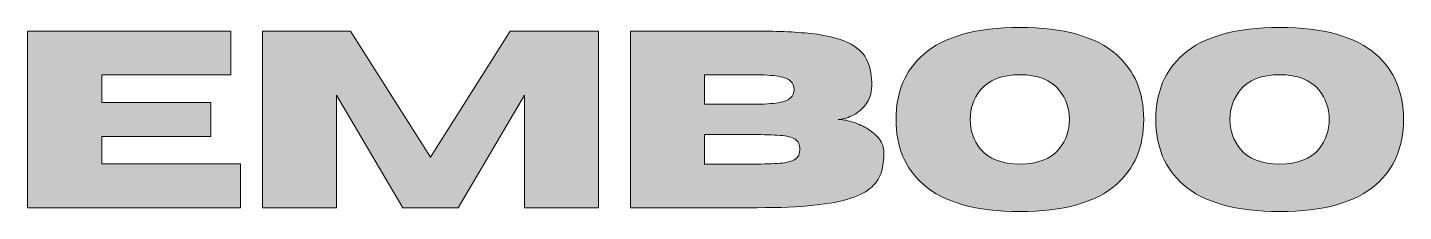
# Model space of a CAD drawing. Header units: centimetres. Extents: x 1 to 9, y -5.83 to -4.17.
# Drawn here: x 1 to 9, y -5.24 to -4.17 of the extents above; entities that cross this region are included whole.
import ezdxf

# ---------------------------------------------------------------- set-up
doc = ezdxf.new("R2010")
doc.units = ezdxf.units.CM
doc.header["$MEASUREMENT"] = 0
doc.layers.add('Layer 1', color=7, linetype='Continuous', lineweight=0)

# ---------------------------------------------------------------- blocks, each defined once
blk = doc.blocks.new('Block_1')
at = {"layer": 'Layer 1', "true_color": 0x000000, "transparency": 33554687}
h = blk.add_hatch(color=18, dxfattribs=at)
h.dxf.hatch_style = 2
edge = h.paths.add_edge_path()
edge.add_spline(control_points=[(2.2396, -5.2146), (2.2396, -5.2146), (1.0017, -5.2146), (1.0017, -5.2146), (1.0017, -5.2146), (1.0017, -4.1866), (1.0017, -4.1866), (1.0017, -4.1866), (2.183, -4.1866), (2.183, -4.1866), (2.183, -4.1866), (2.183, -4.4409), (2.183, -4.4409), (2.183, -4.4409), (1.433, -4.4409), (1.433, -4.4409), (1.433, -4.4409), (1.433, -4.6021), (1.433, -4.6021), (1.433, -4.6021), (2.067, -4.6021), (2.067, -4.6021), (2.067, -4.6021), (2.067, -4.7998), (2.067, -4.7998), (2.067, -4.7998), (1.433, -4.7998), (1.433, -4.7998), (1.433, -4.7998), (1.433, -4.9603), (1.433, -4.9603), (1.433, -4.9603), (2.2396, -4.9603), (2.2396, -4.9603), (2.2396, -4.9603), (2.2396, -5.2146), (2.2396, -5.2146)], knot_values=[0, 0, 0, 0, 1, 1, 1, 2, 2, 2, 3, 3, 3, 4, 4, 4, 5, 5, 5, 6, 6, 6, 7, 7, 7, 8, 8, 8, 9, 9, 9, 10, 10, 10, 11, 11, 11, 12, 12, 12, 12], degree=3, periodic=0)
h = blk.add_hatch(color=18, dxfattribs=at)
h.dxf.hatch_style = 2
edge = h.paths.add_edge_path()
edge.add_spline(control_points=[(4.3218, -5.2146), (4.3218, -5.2146), (3.8905, -5.2146), (3.8905, -5.2146), (3.8905, -5.2146), (3.8905, -4.5591), (3.8905, -4.5591), (3.8905, -4.5591), (3.5051, -5.2146), (3.5051, -5.2146), (3.5051, -5.2146), (3.1834, -5.2146), (3.1834, -5.2146), (3.1834, -5.2146), (2.7987, -4.5591), (2.7987, -4.5591), (2.7987, -4.5591), (2.7987, -5.2146), (2.7987, -5.2146), (2.7987, -5.2146), (2.3674, -5.2146), (2.3674, -5.2146), (2.3674, -5.2146), (2.3674, -4.1866), (2.3674, -4.1866), (2.3674, -4.1866), (2.8797, -4.1866), (2.8797, -4.1866), (2.8797, -4.1866), (3.3446, -4.9209), (3.3446, -4.9209), (3.3446, -4.9209), (3.8088, -4.1866), (3.8088, -4.1866), (3.8088, -4.1866), (4.3218, -4.1866), (4.3218, -4.1866), (4.3218, -4.1866), (4.3218, -5.2146), (4.3218, -5.2146)], knot_values=[0, 0, 0, 0, 1, 1, 1, 2, 2, 2, 3, 3, 3, 4, 4, 4, 5, 5, 5, 6, 6, 6, 7, 7, 7, 8, 8, 8, 9, 9, 9, 10, 10, 10, 11, 11, 11, 12, 12, 12, 13, 13, 13, 13], degree=3, periodic=0)
h = blk.add_hatch(color=18, dxfattribs=at)
h.dxf.hatch_style = 2
edge = h.paths.add_edge_path()
edge.add_spline(control_points=[(5.2199, -4.961), (5.2844, -4.961), (5.3367, -4.9593), (5.3768, -4.956), (5.4169, -4.9527), (5.4463, -4.945), (5.4649, -4.9331), (5.4835, -4.9211), (5.4928, -4.9018), (5.4928, -4.875), (5.4928, -4.8483), (5.4835, -4.8288), (5.4649, -4.8167), (5.4463, -4.8045), (5.4169, -4.7968), (5.3768, -4.7937), (5.3367, -4.7906), (5.2844, -4.7891), (5.2199, -4.7891), (5.2199, -4.7891), (4.9383, -4.7891), (4.9383, -4.7891), (4.9383, -4.7891), (4.9383, -4.961), (4.9383, -4.961), (4.9383, -4.961), (5.2199, -4.961), (5.2199, -4.961)], knot_values=[0, 0, 0, 0, 1, 1, 1, 2, 2, 2, 3, 3, 3, 4, 4, 4, 5, 5, 5, 6, 6, 6, 7, 7, 7, 8, 8, 8, 9, 9, 9, 9], degree=3, periodic=0)
edge = h.paths.add_edge_path()
edge.add_spline(control_points=[(5.2199, -4.6128), (5.2829, -4.6128), (5.3318, -4.6097), (5.3664, -4.6035), (5.401, -4.5973), (5.425, -4.5879), (5.4384, -4.5752), (5.4518, -4.5626), (5.4584, -4.5465), (5.4584, -4.5269), (5.4584, -4.5068), (5.4518, -4.4905), (5.4384, -4.4778), (5.425, -4.4652), (5.401, -4.4558), (5.3664, -4.4499), (5.3318, -4.4439), (5.2829, -4.4409), (5.2199, -4.4409), (5.2199, -4.4409), (4.9383, -4.4409), (4.9383, -4.4409), (4.9383, -4.4409), (4.9383, -4.6128), (4.9383, -4.6128), (4.9383, -4.6128), (5.2199, -4.6128), (5.2199, -4.6128)], knot_values=[0, 0, 0, 0, 1, 1, 1, 2, 2, 2, 3, 3, 3, 4, 4, 4, 5, 5, 5, 6, 6, 6, 7, 7, 7, 8, 8, 8, 9, 9, 9, 9], degree=3, periodic=0)
edge = h.paths.add_edge_path()
edge.add_spline(control_points=[(5.2442, -5.2146), (5.2442, -5.2146), (4.5071, -5.2146), (4.5071, -5.2146), (4.5071, -5.2146), (4.5071, -4.1873), (4.5071, -4.1873), (4.5071, -4.1873), (5.26, -4.1873), (5.26, -4.1873), (5.3937, -4.1873), (5.5038, -4.1934), (5.5903, -4.2056), (5.6767, -4.2178), (5.7433, -4.2369), (5.7901, -4.2629), (5.8369, -4.2889), (5.8687, -4.322), (5.8854, -4.3621), (5.9021, -4.4022), (5.9105, -4.4502), (5.9105, -4.5061), (5.909, -4.55), (5.897, -4.5865), (5.8743, -4.6154), (5.8516, -4.6443), (5.8251, -4.6657), (5.7948, -4.6798), (5.7645, -4.6939), (5.7378, -4.701), (5.7149, -4.701), (5.7374, -4.701), (5.7636, -4.7054), (5.7937, -4.7142), (5.8238, -4.7231), (5.853, -4.7358), (5.8815, -4.7525), (5.9099, -4.7693), (5.9335, -4.7896), (5.9524, -4.8134), (5.9713, -4.8373), (5.9807, -4.8645), (5.9807, -4.8951), (5.9807, -4.9352), (5.976, -4.972), (5.9667, -5.0054), (5.9574, -5.0389), (5.9388, -5.0685), (5.9108, -5.0943), (5.8829, -5.1201), (5.8417, -5.1419), (5.7873, -5.1598), (5.7328, -5.1777), (5.6615, -5.1913), (5.5734, -5.2006), (5.4853, -5.21), (5.3756, -5.2146), (5.2442, -5.2146)], knot_values=[0, 0, 0, 0, 1, 1, 1, 2, 2, 2, 3, 3, 3, 4, 4, 4, 5, 5, 5, 6, 6, 6, 7, 7, 7, 8, 8, 8, 9, 9, 9, 10, 10, 10, 11, 11, 11, 12, 12, 12, 13, 13, 13, 14, 14, 14, 15, 15, 15, 16, 16, 16, 17, 17, 17, 18, 18, 18, 19, 19, 19, 19], degree=3, periodic=0)
h = blk.add_hatch(color=18, dxfattribs=at)
h.dxf.hatch_style = 2
edge = h.paths.add_edge_path()
edge.add_spline(control_points=[(6.7712, -4.961), (6.8753, -4.961), (6.9518, -4.9312), (7.0005, -4.8715), (7.0396, -4.8232), (7.0592, -4.7664), (7.0592, -4.701), (7.0592, -4.6355), (7.0396, -4.5789), (7.0005, -4.5312), (6.9518, -4.471), (6.8753, -4.4409), (6.7712, -4.4409), (6.6671, -4.4409), (6.5905, -4.471), (6.5413, -4.5312), (6.5021, -4.5789), (6.4825, -4.6355), (6.4825, -4.701), (6.4825, -4.7664), (6.5021, -4.8232), (6.5413, -4.8715), (6.5905, -4.9312), (6.6671, -4.961), (6.7712, -4.961)], knot_values=[0, 0, 0, 0, 1, 1, 1, 2, 2, 2, 3, 3, 3, 4, 4, 4, 5, 5, 5, 6, 6, 6, 7, 7, 7, 8, 8, 8, 8], degree=3, periodic=0)
edge = h.paths.add_edge_path()
edge.add_spline(control_points=[(6.7712, -5.2368), (6.5171, -5.2368), (6.3302, -5.1845), (6.2103, -5.0799), (6.1043, -4.9873), (6.0513, -4.861), (6.0513, -4.701), (6.0513, -4.5414), (6.1043, -4.4154), (6.2103, -4.3227), (6.3302, -4.2181), (6.5171, -4.1658), (6.7712, -4.1658), (7.0253, -4.1658), (7.2123, -4.2181), (7.3322, -4.3227), (7.4382, -4.4154), (7.4912, -4.5414), (7.4912, -4.701), (7.4912, -4.861), (7.4382, -4.9873), (7.3322, -5.0799), (7.2123, -5.1845), (7.0253, -5.2368), (6.7712, -5.2368)], knot_values=[0, 0, 0, 0, 1, 1, 1, 2, 2, 2, 3, 3, 3, 4, 4, 4, 5, 5, 5, 6, 6, 6, 7, 7, 7, 8, 8, 8, 8], degree=3, periodic=0)
h = blk.add_hatch(color=18, dxfattribs=at)
h.dxf.hatch_style = 2
edge = h.paths.add_edge_path()
edge.add_spline(control_points=[(8.2817, -4.961), (8.3858, -4.961), (8.4623, -4.9312), (8.511, -4.8715), (8.5501, -4.8232), (8.5697, -4.7664), (8.5697, -4.701), (8.5697, -4.6355), (8.5501, -4.5789), (8.511, -4.5312), (8.4623, -4.471), (8.3858, -4.4409), (8.2817, -4.4409), (8.1776, -4.4409), (8.101, -4.471), (8.0518, -4.5312), (8.0126, -4.5789), (7.993, -4.6355), (7.993, -4.701), (7.993, -4.7664), (8.0126, -4.8232), (8.0518, -4.8715), (8.101, -4.9312), (8.1776, -4.961), (8.2817, -4.961)], knot_values=[0, 0, 0, 0, 1, 1, 1, 2, 2, 2, 3, 3, 3, 4, 4, 4, 5, 5, 5, 6, 6, 6, 7, 7, 7, 8, 8, 8, 8], degree=3, periodic=0)
edge = h.paths.add_edge_path()
edge.add_spline(control_points=[(8.2817, -5.2368), (8.0277, -5.2368), (7.8407, -5.1845), (7.7208, -5.0799), (7.6148, -4.9873), (7.5618, -4.861), (7.5618, -4.701), (7.5618, -4.5414), (7.6148, -4.4154), (7.7208, -4.3227), (7.8407, -4.2181), (8.0277, -4.1658), (8.2817, -4.1658), (8.5358, -4.1658), (8.7228, -4.2181), (8.8427, -4.3227), (8.9487, -4.4154), (9.0017, -4.5414), (9.0017, -4.701), (9.0017, -4.861), (8.9487, -4.9873), (8.8427, -5.0799), (8.7228, -5.1845), (8.5358, -5.2368), (8.2817, -5.2368)], knot_values=[0, 0, 0, 0, 1, 1, 1, 2, 2, 2, 3, 3, 3, 4, 4, 4, 5, 5, 5, 6, 6, 6, 7, 7, 7, 8, 8, 8, 8], degree=3, periodic=0)
at = {"layer": 'Layer 1'}
for points, knots in [([(2.2396, -5.2146), (2.2396, -5.2146), (1.0017, -5.2146), (1.0017, -5.2146), (1.0017, -5.2146), (1.0017, -4.1866), (1.0017, -4.1866), (1.0017, -4.1866), (2.183, -4.1866), (2.183, -4.1866), (2.183, -4.1866), (2.183, -4.4409), (2.183, -4.4409), (2.183, -4.4409), (1.433, -4.4409), (1.433, -4.4409), (1.433, -4.4409), (1.433, -4.6021), (1.433, -4.6021), (1.433, -4.6021), (2.067, -4.6021), (2.067, -4.6021), (2.067, -4.6021), (2.067, -4.7998), (2.067, -4.7998), (2.067, -4.7998), (1.433, -4.7998), (1.433, -4.7998), (1.433, -4.7998), (1.433, -4.9603), (1.433, -4.9603), (1.433, -4.9603), (2.2396, -4.9603), (2.2396, -4.9603), (2.2396, -4.9603), (2.2396, -5.2146), (2.2396, -5.2146)], [0, 0, 0, 0, 1, 1, 1, 2, 2, 2, 3, 3, 3, 4, 4, 4, 5, 5, 5, 6, 6, 6, 7, 7, 7, 8, 8, 8, 9, 9, 9, 10, 10, 10, 11, 11, 11, 12, 12, 12, 12]), ([(4.3218, -5.2146), (4.3218, -5.2146), (3.8905, -5.2146), (3.8905, -5.2146), (3.8905, -5.2146), (3.8905, -4.5591), (3.8905, -4.5591), (3.8905, -4.5591), (3.5051, -5.2146), (3.5051, -5.2146), (3.5051, -5.2146), (3.1834, -5.2146), (3.1834, -5.2146), (3.1834, -5.2146), (2.7987, -4.5591), (2.7987, -4.5591), (2.7987, -4.5591), (2.7987, -5.2146), (2.7987, -5.2146), (2.7987, -5.2146), (2.3674, -5.2146), (2.3674, -5.2146), (2.3674, -5.2146), (2.3674, -4.1866), (2.3674, -4.1866), (2.3674, -4.1866), (2.8797, -4.1866), (2.8797, -4.1866), (2.8797, -4.1866), (3.3446, -4.9209), (3.3446, -4.9209), (3.3446, -4.9209), (3.8088, -4.1866), (3.8088, -4.1866), (3.8088, -4.1866), (4.3218, -4.1866), (4.3218, -4.1866), (4.3218, -4.1866), (4.3218, -5.2146), (4.3218, -5.2146)], [0, 0, 0, 0, 1, 1, 1, 2, 2, 2, 3, 3, 3, 4, 4, 4, 5, 5, 5, 6, 6, 6, 7, 7, 7, 8, 8, 8, 9, 9, 9, 10, 10, 10, 11, 11, 11, 12, 12, 12, 13, 13, 13, 13]), ([(5.2442, -5.2146), (5.2442, -5.2146), (4.5071, -5.2146), (4.5071, -5.2146), (4.5071, -5.2146), (4.5071, -4.1873), (4.5071, -4.1873), (4.5071, -4.1873), (5.26, -4.1873), (5.26, -4.1873), (5.3937, -4.1873), (5.5038, -4.1934), (5.5903, -4.2056), (5.6767, -4.2178), (5.7433, -4.2369), (5.7901, -4.2629), (5.8369, -4.2889), (5.8687, -4.322), (5.8854, -4.3621), (5.9021, -4.4022), (5.9105, -4.4502), (5.9105, -4.5061), (5.909, -4.55), (5.897, -4.5865), (5.8743, -4.6154), (5.8516, -4.6443), (5.8251, -4.6657), (5.7948, -4.6798), (5.7645, -4.6939), (5.7378, -4.701), (5.7149, -4.701), (5.7374, -4.701), (5.7636, -4.7054), (5.7937, -4.7142), (5.8238, -4.7231), (5.853, -4.7358), (5.8815, -4.7525), (5.9099, -4.7693), (5.9335, -4.7896), (5.9524, -4.8134), (5.9713, -4.8373), (5.9807, -4.8645), (5.9807, -4.8951), (5.9807, -4.9352), (5.976, -4.972), (5.9667, -5.0054), (5.9574, -5.0389), (5.9388, -5.0685), (5.9108, -5.0943), (5.8829, -5.1201), (5.8417, -5.1419), (5.7873, -5.1598), (5.7328, -5.1777), (5.6615, -5.1913), (5.5734, -5.2006), (5.4853, -5.21), (5.3756, -5.2146), (5.2442, -5.2146)], [0, 0, 0, 0, 1, 1, 1, 2, 2, 2, 3, 3, 3, 4, 4, 4, 5, 5, 5, 6, 6, 6, 7, 7, 7, 8, 8, 8, 9, 9, 9, 10, 10, 10, 11, 11, 11, 12, 12, 12, 13, 13, 13, 14, 14, 14, 15, 15, 15, 16, 16, 16, 17, 17, 17, 18, 18, 18, 19, 19, 19, 19]), ([(6.7712, -5.2368), (6.5171, -5.2368), (6.3302, -5.1845), (6.2103, -5.0799), (6.1043, -4.9873), (6.0513, -4.861), (6.0513, -4.701), (6.0513, -4.5414), (6.1043, -4.4154), (6.2103, -4.3227), (6.3302, -4.2181), (6.5171, -4.1658), (6.7712, -4.1658), (7.0253, -4.1658), (7.2123, -4.2181), (7.3322, -4.3227), (7.4382, -4.4154), (7.4912, -4.5414), (7.4912, -4.701), (7.4912, -4.861), (7.4382, -4.9873), (7.3322, -5.0799), (7.2123, -5.1845), (7.0253, -5.2368), (6.7712, -5.2368)], [0, 0, 0, 0, 1, 1, 1, 2, 2, 2, 3, 3, 3, 4, 4, 4, 5, 5, 5, 6, 6, 6, 7, 7, 7, 8, 8, 8, 8]), ([(8.2817, -5.2368), (8.0277, -5.2368), (7.8407, -5.1845), (7.7208, -5.0799), (7.6148, -4.9873), (7.5618, -4.861), (7.5618, -4.701), (7.5618, -4.5414), (7.6148, -4.4154), (7.7208, -4.3227), (7.8407, -4.2181), (8.0277, -4.1658), (8.2817, -4.1658), (8.5358, -4.1658), (8.7228, -4.2181), (8.8427, -4.3227), (8.9487, -4.4154), (9.0017, -4.5414), (9.0017, -4.701), (9.0017, -4.861), (8.9487, -4.9873), (8.8427, -5.0799), (8.7228, -5.1845), (8.5358, -5.2368), (8.2817, -5.2368)], [0, 0, 0, 0, 1, 1, 1, 2, 2, 2, 3, 3, 3, 4, 4, 4, 5, 5, 5, 6, 6, 6, 7, 7, 7, 8, 8, 8, 8]), ([(5.2199, -4.6128), (5.2829, -4.6128), (5.3318, -4.6097), (5.3664, -4.6035), (5.401, -4.5973), (5.425, -4.5879), (5.4384, -4.5752), (5.4518, -4.5626), (5.4584, -4.5465), (5.4584, -4.5269), (5.4584, -4.5068), (5.4518, -4.4905), (5.4384, -4.4778), (5.425, -4.4652), (5.401, -4.4558), (5.3664, -4.4499), (5.3318, -4.4439), (5.2829, -4.4409), (5.2199, -4.4409), (5.2199, -4.4409), (4.9383, -4.4409), (4.9383, -4.4409), (4.9383, -4.4409), (4.9383, -4.6128), (4.9383, -4.6128), (4.9383, -4.6128), (5.2199, -4.6128), (5.2199, -4.6128)], [0, 0, 0, 0, 1, 1, 1, 2, 2, 2, 3, 3, 3, 4, 4, 4, 5, 5, 5, 6, 6, 6, 7, 7, 7, 8, 8, 8, 9, 9, 9, 9]), ([(6.7712, -4.961), (6.8753, -4.961), (6.9518, -4.9312), (7.0005, -4.8715), (7.0396, -4.8232), (7.0592, -4.7664), (7.0592, -4.701), (7.0592, -4.6355), (7.0396, -4.5789), (7.0005, -4.5312), (6.9518, -4.471), (6.8753, -4.4409), (6.7712, -4.4409), (6.6671, -4.4409), (6.5905, -4.471), (6.5413, -4.5312), (6.5021, -4.5789), (6.4825, -4.6355), (6.4825, -4.701), (6.4825, -4.7664), (6.5021, -4.8232), (6.5413, -4.8715), (6.5905, -4.9312), (6.6671, -4.961), (6.7712, -4.961)], [0, 0, 0, 0, 1, 1, 1, 2, 2, 2, 3, 3, 3, 4, 4, 4, 5, 5, 5, 6, 6, 6, 7, 7, 7, 8, 8, 8, 8]), ([(8.2817, -4.961), (8.3858, -4.961), (8.4623, -4.9312), (8.511, -4.8715), (8.5501, -4.8232), (8.5697, -4.7664), (8.5697, -4.701), (8.5697, -4.6355), (8.5501, -4.5789), (8.511, -4.5312), (8.4623, -4.471), (8.3858, -4.4409), (8.2817, -4.4409), (8.1776, -4.4409), (8.101, -4.471), (8.0518, -4.5312), (8.0126, -4.5789), (7.993, -4.6355), (7.993, -4.701), (7.993, -4.7664), (8.0126, -4.8232), (8.0518, -4.8715), (8.101, -4.9312), (8.1776, -4.961), (8.2817, -4.961)], [0, 0, 0, 0, 1, 1, 1, 2, 2, 2, 3, 3, 3, 4, 4, 4, 5, 5, 5, 6, 6, 6, 7, 7, 7, 8, 8, 8, 8]), ([(5.2199, -4.961), (5.2844, -4.961), (5.3367, -4.9593), (5.3768, -4.956), (5.4169, -4.9527), (5.4463, -4.945), (5.4649, -4.9331), (5.4835, -4.9211), (5.4928, -4.9018), (5.4928, -4.875), (5.4928, -4.8483), (5.4835, -4.8288), (5.4649, -4.8167), (5.4463, -4.8045), (5.4169, -4.7968), (5.3768, -4.7937), (5.3367, -4.7906), (5.2844, -4.7891), (5.2199, -4.7891), (5.2199, -4.7891), (4.9383, -4.7891), (4.9383, -4.7891), (4.9383, -4.7891), (4.9383, -4.961), (4.9383, -4.961), (4.9383, -4.961), (5.2199, -4.961), (5.2199, -4.961)], [0, 0, 0, 0, 1, 1, 1, 2, 2, 2, 3, 3, 3, 4, 4, 4, 5, 5, 5, 6, 6, 6, 7, 7, 7, 8, 8, 8, 9, 9, 9, 9])]:
    blk.add_open_spline(points, degree=3, knots=knots, dxfattribs=at)
blk = doc.blocks.new('Block_0')
at = {"layer": 'Layer 1'}
blk.add_blockref('Block_1', (0, 0), dxfattribs=at)

msp = doc.modelspace()

# ---------------------------------------------------------------- block references
at = {"layer": 'Layer 1'}
msp.add_blockref('Block_0', (0, 0), dxfattribs=at)

doc.saveas('drawing.dxf')
